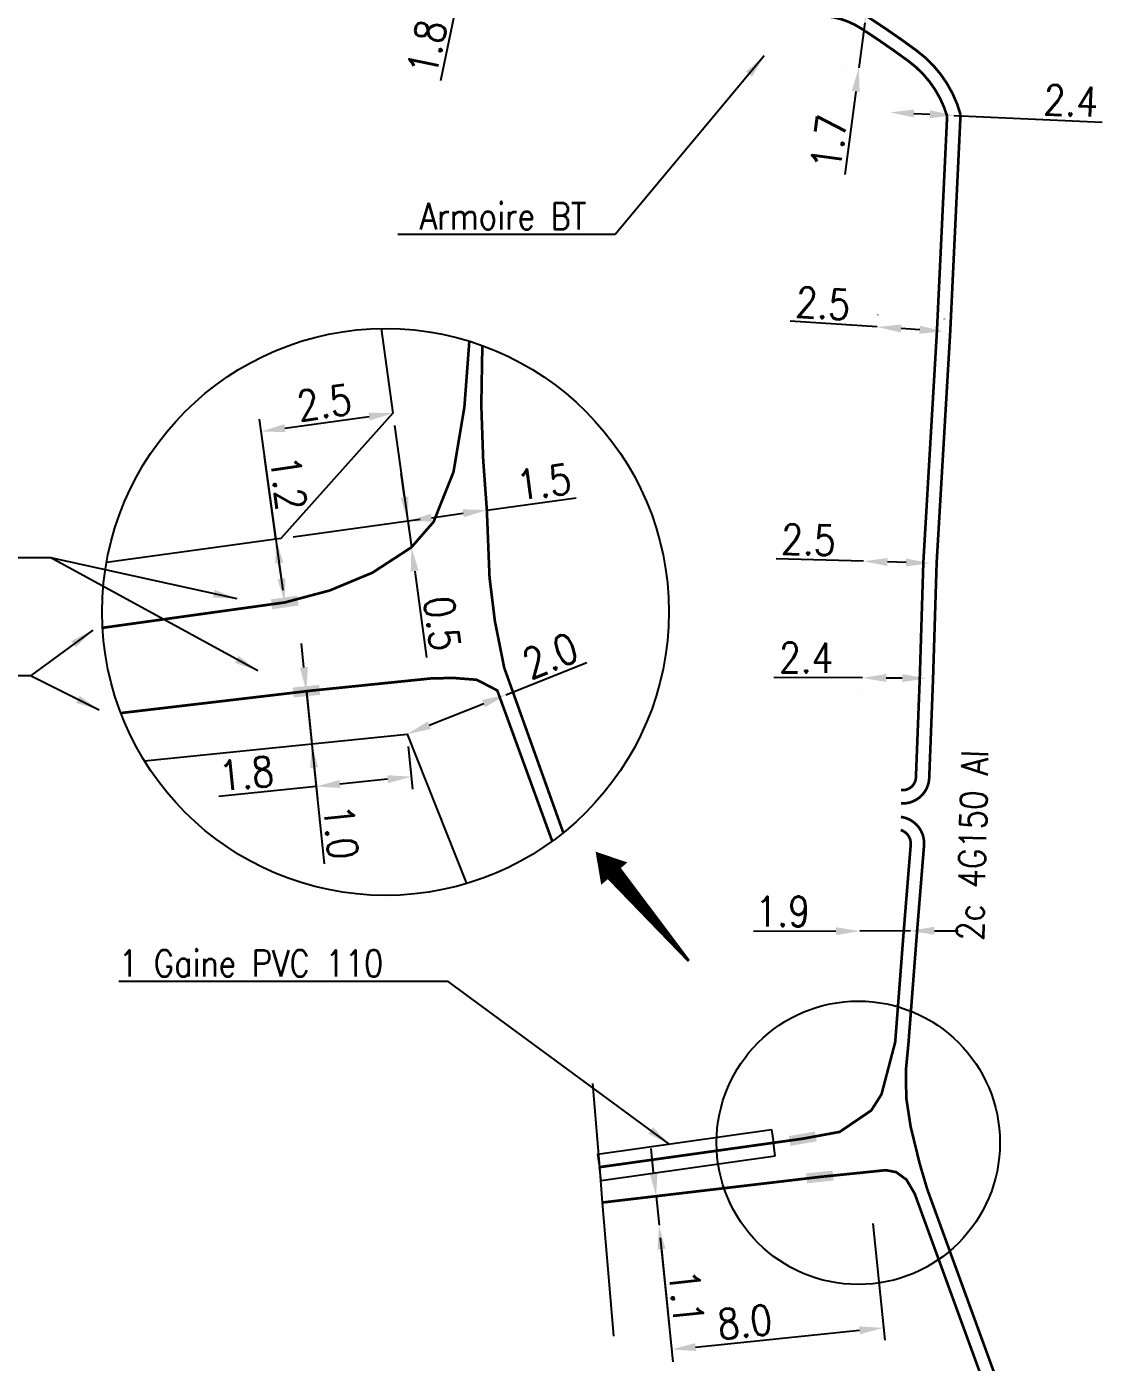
# Model space of a CAD drawing. Header units: millimetres. Extents: x 184994 to 186004, y 128000 to 129009.
# Drawn here: x 185193.6 to 185234.3, y 128299.9 to 128350.1 of the extents above; entities that cross this region are included whole.
import ezdxf
from ezdxf.enums import TextEntityAlignment as Align

# ---------------------------------------------------------------- set-up
doc = ezdxf.new("R2010")
doc.units = ezdxf.units.MM
doc.header["$PDMODE"] = 34
doc.linetypes.add('B_ST_Al', pattern=[2000, 1000, 1000])
doc.linetypes.add('CENTER2', pattern=[28.575, 19.05, -3.175, 3.175, -3.175])
doc.layers.get('0').update_dxf_attribs({"linetype": 'CONTINUOUS'})
doc.layers.get('Defpoints').update_dxf_attribs({"linetype": 'CONTINUOUS'})
for name, color, linetype in [('B_100', 3, 'CONTINUOUS'), ('B_110', 1, 'CONTINUOUS'), ('B_300', 7, 'CONTINUOUS'), ('B_400', 7, 'CONTINUOUS'), ('B_900', 7, 'CONTINUOUS'), ('B_930', 7, 'CONTINUOUS')]:
    doc.layers.add(name, color=color, linetype=linetype)
doc.styles.get("Standard").update_dxf_attribs({"font": 'romans.shx', "width": 0.85})
doc.dimstyles.get("Standard").update_dxf_attribs({"dimtxt": 1.5, "dimasz": 1.2, "dimexe": 0.625, "dimexo": 0.625, "dimgap": 0.25, "dimtad": 1, "dimdec": 1, "dimzin": 0, "dimdsep": 46, "dimtxsty": 'Standard', "dimcen": -0.5, "dimadec": 0, "dimazin": 0, "dimtfac": 1, "dimtdec": 1, "dimtmove": 0, "dimatfit": 3, "dimfxl": 0, "dimtolj": 1, "dimtzin": 0, "dimarcsym": 0})

# ---------------------------------------------------------------- blocks, each defined once
blk = doc.blocks.new('*D251')
at = {"layer": 'B_100', "color": 0, "linetype": 'Continuous', "lineweight": -2, "transparency": 16777216}
for p, q in [((185210.564, 128354.664), (185210.745, 128355.546)), ((185210.382, 128353.783), (185210.018, 128352.02)), ((185210.831, 128353.69), (185210.841, 128353.688)), ((185210.467, 128351.927), (185210.477, 128351.925)), ((185209.836, 128351.139), (185209.201, 128348.061))]:
    blk.add_line(p, q, dxfattribs=at)
at = {"layer": 'B_100', "color": 0, "linetype": 'Continuous', "transparency": 16777216}
for points in [[(185210.417, 128354.695), (185210.71, 128354.634), (185210.382, 128353.783)], [(185209.689, 128351.169), (185209.983, 128351.108), (185210.018, 128352.02)]]:
    blk.add_solid(points, dxfattribs=at)
at = {"layer": 'Defpoints', "color": 0, "linetype": 'Continuous', "transparency": 16777216}
for p in [(185210.372, 128353.785), (185210.008, 128352.022), (185210.018, 128352.02)]:
    blk.add_point(p, dxfattribs=at)
at = {"layer": 'B_100', "color": 0, "linetype": 'Continuous', "transparency": 16777216, "insert": (185208.693, 128349.311), "char_height": 1.125, "attachment_point": 5, "rotation": 78.3439}
blk.add_mtext('\\A1;1.8', dxfattribs=at)
blk = doc.blocks.new('*D302')
at = {"layer": 'B_100', "color": 0, "linetype": 'Continuous', "lineweight": -2, "transparency": 16777216}
for p, q in [((185225.052, 128325.622), (185221.728, 128325.642)), ((185226.552, 128325.613), (185225.952, 128325.617)), ((185225.049, 128325.153), (185225.049, 128325.153)), ((185227.449, 128325.139), (185227.449, 128325.139))]:
    blk.add_line(p, q, dxfattribs=at)
at = {"layer": 'B_100', "color": 0, "linetype": 'Continuous', "transparency": 16777216}
for points in [[(185225.953, 128325.767), (185225.951, 128325.467), (185225.052, 128325.622)], [(185226.553, 128325.763), (185226.551, 128325.463), (185227.452, 128325.608)]]:
    blk.add_solid(points, dxfattribs=at)
at = {"layer": 'Defpoints', "color": 0, "linetype": 'Continuous', "transparency": 16777216}
for p in [(185225.052, 128325.622), (185225.052, 128325.622), (185227.452, 128325.608)]:
    blk.add_point(p, dxfattribs=at)
at = {"layer": 'B_100', "color": 0, "linetype": 'Continuous', "transparency": 16777216, "insert": (185222.945, 128326.385), "char_height": 1.125, "attachment_point": 5, "rotation": 359.6529}
blk.add_mtext('\\A1;2.4', dxfattribs=at)
blk = doc.blocks.new('*D303')
at = {"layer": 'B_100', "color": 0, "linetype": 'Continuous', "lineweight": -2, "transparency": 16777216}
for p, q in [((185225.095, 128330.004), (185221.818, 128330.099)), ((185226.694, 128329.957), (185225.995, 128329.978))]:
    blk.add_line(p, q, dxfattribs=at)
at = {"layer": 'B_100', "color": 0, "linetype": 'Continuous', "transparency": 16777216}
for points in [[(185225.999, 128330.128), (185225.99, 128329.828), (185225.095, 128330.004)], [(185226.699, 128330.107), (185226.69, 128329.808), (185227.594, 128329.931)]]:
    blk.add_solid(points, dxfattribs=at)
at = {"layer": 'Defpoints', "color": 0, "linetype": 'Continuous', "transparency": 16777216}
for p in [(185225.095, 128330.004), (185225.095, 128330.004), (185227.594, 128329.931)]:
    blk.add_point(p, dxfattribs=at)
at = {"layer": 'B_100', "color": 0, "linetype": 'Continuous', "transparency": 16777216, "insert": (185223.028, 128330.814), "char_height": 1.125, "attachment_point": 5, "rotation": 358.3427}
blk.add_mtext('\\A1;2.5', dxfattribs=at)
blk = doc.blocks.new('*D304')
at = {"layer": 'B_100', "color": 0, "linetype": 'Continuous', "lineweight": -2, "transparency": 16777216}
for p, q in [((185225.611, 128338.807), (185222.339, 128339.02)), ((185225.64, 128339.261), (185225.641, 128339.275)), ((185228.135, 128339.098), (185228.136, 128339.112)), ((185227.207, 128338.703), (185226.509, 128338.749))]:
    blk.add_line(p, q, dxfattribs=at)
at = {"layer": 'B_100', "color": 0, "linetype": 'Continuous', "transparency": 16777216}
for points in [[(185226.519, 128338.898), (185226.499, 128338.599), (185225.611, 128338.807)], [(185227.217, 128338.853), (185227.198, 128338.553), (185228.106, 128338.645)]]:
    blk.add_solid(points, dxfattribs=at)
at = {"layer": 'Defpoints', "color": 0, "linetype": 'Continuous', "transparency": 16777216}
for p in [(185225.61, 128338.793), (185225.611, 128338.807), (185228.105, 128338.631)]:
    blk.add_point(p, dxfattribs=at)
at = {"layer": 'B_100', "color": 0, "linetype": 'Continuous', "transparency": 16777216, "insert": (185223.575, 128339.691), "char_height": 1.125, "attachment_point": 5, "rotation": 356.2745}
blk.add_mtext('\\A1;2.5', dxfattribs=at)
blk = doc.blocks.new('*D305')
at = {"layer": 'B_100', "color": 0, "linetype": 'Continuous', "lineweight": -2, "transparency": 16777216}
for p, q in [((185226.993, 128346.829), (185227.592, 128346.802)), ((185228.491, 128346.76), (185234.07, 128346.502))]:
    blk.add_line(p, q, dxfattribs=at)
at = {"layer": 'B_100', "color": 0, "linetype": 'Continuous', "transparency": 16777216}
for points in [[(185226.999, 128346.979), (185226.986, 128346.679), (185226.094, 128346.871)], [(185227.599, 128346.951), (185227.585, 128346.652), (185228.491, 128346.76)]]:
    blk.add_solid(points, dxfattribs=at)
at = {"layer": 'Defpoints', "color": 0, "linetype": 'Continuous', "transparency": 16777216}
for p in [(185226.094, 128346.871), (185226.094, 128346.871), (185228.491, 128346.76)]:
    blk.add_point(p, dxfattribs=at)
at = {"layer": 'B_100', "color": 0, "linetype": 'Continuous', "transparency": 16777216, "insert": (185232.894, 128347.308), "char_height": 1.125, "attachment_point": 5, "rotation": 357.3558}
blk.add_mtext('\\A1;2.4', dxfattribs=at)
blk = doc.blocks.new('*D306')
at = {"layer": 'B_100', "color": 0, "linetype": 'Continuous', "lineweight": -2, "transparency": 16777216}
for p, q in [((185225.261, 128351.128), (185225.379, 128352.02)), ((185225.143, 128350.235), (185224.92, 128348.55)), ((185224.455, 128348.612), (185224.455, 128348.612)), ((185224.802, 128347.658), (185224.39, 128344.543))]:
    blk.add_line(p, q, dxfattribs=at)
at = {"layer": 'B_100', "color": 0, "linetype": 'Continuous', "transparency": 16777216}
for points in [[(185225.112, 128351.147), (185225.41, 128351.108), (185225.143, 128350.235)], [(185224.653, 128347.678), (185224.951, 128347.638), (185224.92, 128348.55)]]:
    blk.add_solid(points, dxfattribs=at)
at = {"layer": 'Defpoints', "color": 0, "linetype": 'Continuous', "transparency": 16777216}
for p in [(185225.143, 128350.235), (185224.92, 128348.55), (185224.92, 128348.55)]:
    blk.add_point(p, dxfattribs=at)
at = {"layer": 'B_100', "color": 0, "linetype": 'Continuous', "transparency": 16777216, "insert": (185223.793, 128345.753), "char_height": 1.125, "attachment_point": 5, "rotation": 82.4664}
blk.add_mtext('\\A1;1.7', dxfattribs=at)
blk = doc.blocks.new('*D511')
at = {"layer": 'B_100', "color": 0, "linetype": 'Continuous', "lineweight": -2, "transparency": 16777216}
for p, q in [((185224.059, 128316.104), (185220.963, 128316.092)), ((185226.859, 128316.116), (185224.959, 128316.108)), ((185227.759, 128316.12), (185228.659, 128316.123))]:
    blk.add_line(p, q, dxfattribs=at)
at = {"layer": 'B_100', "color": 0, "linetype": 'Continuous', "transparency": 16777216}
for points in [[(185224.059, 128316.254), (185224.06, 128315.954), (185224.959, 128316.108)], [(185227.759, 128316.27), (185227.76, 128315.97), (185226.859, 128316.116)]]:
    blk.add_solid(points, dxfattribs=at)
at = {"layer": 'Defpoints', "color": 0, "linetype": 'Continuous', "transparency": 16777216}
for p in [(185224.959, 128316.108), (185224.959, 128316.108), (185226.859, 128316.116)]:
    blk.add_point(p, dxfattribs=at)
at = {"layer": 'B_100', "color": 0, "linetype": 'Continuous', "transparency": 16777216, "insert": (185222.058, 128316.846), "char_height": 1.125, "attachment_point": 5, "rotation": 0.236}
blk.add_mtext('\\A1;1.9', dxfattribs=at)
blk = doc.blocks.new('*D514')
at = {"layer": 'B_110', "color": 0, "linetype": 'Continuous', "lineweight": -2, "transparency": 16777216}
for p, q in [((185225.445, 128305.121), (185225.893, 128300.733)), ((185217.458, 128304.586), (185217.934, 128299.921)), ((185218.782, 128300.478), (185224.95, 128301.108))]:
    blk.add_line(p, q, dxfattribs=at)
at = {"layer": 'B_110', "color": 0, "linetype": 'Continuous', "transparency": 16777216}
for points in [[(185224.934, 128301.257), (185224.965, 128300.959), (185225.845, 128301.199)], [(185218.766, 128300.627), (185218.797, 128300.329), (185217.886, 128300.387)]]:
    blk.add_solid(points, dxfattribs=at)
at = {"layer": 'Defpoints', "color": 0, "linetype": 'Continuous', "transparency": 16777216}
for p in [(185225.397, 128305.587), (185217.41, 128305.052), (185225.845, 128301.199)]:
    blk.add_point(p, dxfattribs=at)
at = {"layer": 'B_110', "color": 0, "linetype": 'Continuous', "transparency": 16777216, "insert": (185220.635, 128301.421), "char_height": 1.125, "attachment_point": 5, "rotation": 5.8298}
blk.add_mtext('\\A1;8.0', dxfattribs=at)
blk = doc.blocks.new('*D515')
at = {"layer": 'B_110', "color": 0, "linetype": 'Continuous', "lineweight": -2, "transparency": 16777216}
for p, q in [((185217.207, 128307.042), (185217.115, 128307.937)), ((185217.298, 128306.146), (185217.41, 128305.052)), ((185217.501, 128304.157), (185217.793, 128301.303))]:
    blk.add_line(p, q, dxfattribs=at)
at = {"layer": 'B_110', "color": 0, "linetype": 'Continuous', "transparency": 16777216}
for points in [[(185217.356, 128307.057), (185217.058, 128307.026), (185217.298, 128306.146)], [(185217.651, 128304.172), (185217.352, 128304.141), (185217.41, 128305.052)]]:
    blk.add_solid(points, dxfattribs=at)
at = {"layer": 'Defpoints', "color": 0, "linetype": 'Continuous', "transparency": 16777216}
for p in [(185217.298, 128306.146), (185217.41, 128305.052), (185217.41, 128305.052)]:
    blk.add_point(p, dxfattribs=at)
at = {"layer": 'B_110', "color": 0, "linetype": 'Continuous', "transparency": 16777216, "insert": (185218.439, 128302.358), "char_height": 1.125, "attachment_point": 5, "rotation": 275.8298}
blk.add_mtext('\\A1;1.1', dxfattribs=at)
blk = doc.blocks.new('*D516')
at = {"layer": 'B_900', "color": 0, "linetype": 'Continuous', "lineweight": -2, "transparency": 16777216}
for p, q in [((185211.656, 128324.988), (185214.702, 128326.201)), ((185208.776, 128323.842), (185210.82, 128324.656))]:
    blk.add_line(p, q, dxfattribs=at)
at = {"layer": 'B_900', "color": 0, "linetype": 'Continuous', "transparency": 16777216}
for points in [[(185210.764, 128324.795), (185210.875, 128324.516), (185211.656, 128324.988)], [(185208.72, 128323.981), (185208.831, 128323.702), (185207.94, 128323.509)]]:
    blk.add_solid(points, dxfattribs=at)
at = {"layer": 'Defpoints', "color": 0, "linetype": 'Continuous', "transparency": 16777216}
for p in [(185211.656, 128324.988), (185211.656, 128324.988), (185207.94, 128323.509)]:
    blk.add_point(p, dxfattribs=at)
at = {"layer": 'B_900', "color": 0, "linetype": 'Continuous', "transparency": 16777216, "insert": (185213.32, 128326.458), "char_height": 1.125, "attachment_point": 5, "rotation": 21.7086}
blk.add_mtext('\\A1;2.0', dxfattribs=at)
blk = doc.blocks.new('*D517')
at = {"layer": 'B_900', "color": 0, "linetype": 'Continuous', "lineweight": -2, "transparency": 16777216}
for p, q in [((185204.163, 128325.053), (185204.569, 128321.076)), ((185207.987, 128323.043), (185208.151, 128321.442)), ((185207.208, 128321.817), (185205.417, 128321.634)), ((185204.522, 128321.542), (185200.866, 128321.169))]:
    blk.add_line(p, q, dxfattribs=at)
at = {"layer": 'B_900', "color": 0, "linetype": 'Continuous', "transparency": 16777216}
for points in [[(185205.402, 128321.783), (185205.432, 128321.485), (185204.522, 128321.542)], [(185207.192, 128321.966), (185207.223, 128321.667), (185208.103, 128321.908)]]:
    blk.add_solid(points, dxfattribs=at)
at = {"layer": 'Defpoints', "color": 0, "linetype": 'Continuous', "transparency": 16777216}
for p in [(185204.116, 128325.519), (185207.94, 128323.509), (185208.103, 128321.908)]:
    blk.add_point(p, dxfattribs=at)
at = {"layer": 'B_900', "color": 0, "linetype": 'Continuous', "transparency": 16777216, "insert": (185201.905, 128322.029), "char_height": 1.125, "attachment_point": 5, "rotation": 5.8298}
blk.add_mtext('\\A1;1.8', dxfattribs=at)
blk = doc.blocks.new('*D518')
at = {"layer": 'B_900', "color": 0, "linetype": 'Continuous', "lineweight": -2, "transparency": 16777216}
for p, q in [((185203.279, 128328.921), (185202.391, 128335.346)), ((185203.347, 128335.005), (185206.516, 128335.443))]:
    blk.add_line(p, q, dxfattribs=at)
at = {"layer": 'B_900', "color": 0, "linetype": 'Continuous', "transparency": 16777216}
for points in [[(185206.496, 128335.592), (185206.537, 128335.294), (185207.408, 128335.566)], [(185203.326, 128335.154), (185203.367, 128334.857), (185202.455, 128334.882)]]:
    blk.add_solid(points, dxfattribs=at)
at = {"layer": 'Defpoints', "color": 0, "linetype": 'Continuous', "transparency": 16777216}
for p in [(185207.408, 128335.566), (185207.408, 128335.566), (185203.343, 128328.457)]:
    blk.add_point(p, dxfattribs=at)
at = {"layer": 'B_900', "color": 0, "linetype": 'Continuous', "transparency": 16777216, "insert": (185204.829, 128335.967), "char_height": 1.125, "attachment_point": 5, "rotation": 7.8646}
blk.add_mtext('\\A1;2.5', dxfattribs=at)
blk = doc.blocks.new('*D519')
at = {"layer": 'B_900', "color": 0, "linetype": 'Continuous', "lineweight": -2, "transparency": 16777216}
for p, q in [((185203.014, 128330.834), (185202.584, 128333.946)), ((185203.219, 128329.348), (185203.137, 128329.943))]:
    blk.add_line(p, q, dxfattribs=at)
at = {"layer": 'B_900', "color": 0, "linetype": 'Continuous', "transparency": 16777216}
for points in [[(185203.286, 128329.963), (185202.989, 128329.922), (185203.014, 128330.834)], [(185203.368, 128329.369), (185203.071, 128329.328), (185203.343, 128328.457)]]:
    blk.add_solid(points, dxfattribs=at)
at = {"layer": 'Defpoints', "color": 0, "linetype": 'Continuous', "transparency": 16777216}
for p in [(185203.014, 128330.834), (185203.014, 128330.834), (185203.343, 128328.457)]:
    blk.add_point(p, dxfattribs=at)
at = {"layer": 'B_900', "color": 0, "linetype": 'Continuous', "transparency": 16777216, "insert": (185203.481, 128332.939), "char_height": 1.125, "attachment_point": 5, "rotation": 277.8646}
blk.add_mtext('\\A1;1.2', dxfattribs=at)
blk = doc.blocks.new('*D520')
at = {"layer": 'B_900', "color": 0, "linetype": 'Continuous', "lineweight": -2, "transparency": 16777216}
for p, q in [((185204.065, 128326.016), (185203.974, 128326.912)), ((185204.156, 128325.121), (185204.358, 128323.143)), ((185204.824, 128323.191), (185204.825, 128323.191)), ((185204.45, 128322.248), (185204.819, 128318.634))]:
    blk.add_line(p, q, dxfattribs=at)
at = {"layer": 'B_900', "color": 0, "linetype": 'Continuous', "transparency": 16777216}
for points in [[(185204.214, 128326.032), (185203.916, 128326.001), (185204.156, 128325.121)], [(185204.599, 128322.263), (185204.301, 128322.233), (185204.358, 128323.143)]]:
    blk.add_solid(points, dxfattribs=at)
at = {"layer": 'Defpoints', "color": 0, "linetype": 'Continuous', "transparency": 16777216}
for p in [(185204.156, 128325.121), (185204.358, 128323.143), (185204.358, 128323.143)]:
    blk.add_point(p, dxfattribs=at)
at = {"layer": 'B_900', "color": 0, "linetype": 'Continuous', "transparency": 16777216, "insert": (185205.451, 128319.825), "char_height": 1.125, "attachment_point": 5, "rotation": 275.8298}
blk.add_mtext('\\A1;1.0', dxfattribs=at)
blk = doc.blocks.new('*D521')
at = {"layer": 'B_900', "color": 0, "linetype": 'Continuous', "lineweight": -2, "transparency": 16777216}
for p, q in [((185207.844, 128332.41), (185207.721, 128333.301)), ((185203.66, 128330.923), (185208.432, 128331.582)), ((185207.967, 128331.518), (185208.104, 128330.528)), ((185208.227, 128329.636), (185208.676, 128326.388))]:
    blk.add_line(p, q, dxfattribs=at)
at = {"layer": 'B_900', "color": 0, "linetype": 'Continuous', "transparency": 16777216}
for points in [[(185207.993, 128332.43), (185207.695, 128332.389), (185207.967, 128331.518)], [(185208.376, 128329.657), (185208.079, 128329.616), (185208.104, 128330.528)]]:
    blk.add_solid(points, dxfattribs=at)
at = {"layer": 'Defpoints', "color": 0, "linetype": 'Continuous', "transparency": 16777216}
for p in [(185203.196, 128330.859), (185208.104, 128330.528), (185208.104, 128330.528)]:
    blk.add_point(p, dxfattribs=at)
at = {"layer": 'B_900', "color": 0, "linetype": 'Continuous', "transparency": 16777216, "insert": (185209.256, 128327.669), "char_height": 1.125, "attachment_point": 5, "rotation": 277.8646}
blk.add_mtext('\\A1;0.5', dxfattribs=at)
blk = doc.blocks.new('*D522')
at = {"layer": 'B_900', "color": 0, "linetype": 'Continuous', "lineweight": -2, "transparency": 16777216}
for p, q in [((185207.472, 128335.102), (185208.031, 128331.054)), ((185210.939, 128331.929), (185214.296, 128332.392)), ((185208.859, 128331.641), (185210.047, 128331.806))]:
    blk.add_line(p, q, dxfattribs=at)
at = {"layer": 'B_900', "color": 0, "linetype": 'Continuous', "transparency": 16777216}
for points in [[(185210.027, 128331.954), (185210.068, 128331.657), (185210.939, 128331.929)], [(185208.838, 128331.79), (185208.879, 128331.493), (185207.967, 128331.518)]]:
    blk.add_solid(points, dxfattribs=at)
at = {"layer": 'Defpoints', "color": 0, "linetype": 'Continuous', "transparency": 16777216}
for p in [(185207.408, 128335.566), (185210.939, 128331.929), (185210.939, 128331.929)]:
    blk.add_point(p, dxfattribs=at)
at = {"layer": 'B_900', "color": 0, "linetype": 'Continuous', "transparency": 16777216, "insert": (185213.083, 128332.982), "char_height": 1.125, "attachment_point": 5, "rotation": 7.8646}
blk.add_mtext('\\A1;1.5', dxfattribs=at)
blk = doc.blocks.new('B_300_03')
at = {"color": 0, "linetype": 'Continuous'}
blk.add_solid([(-0.5, 0.188), (-0.5, -0.188), (0.5, 0.188), (0.5, -0.188)], dxfattribs=at)
at = {"color": 0, "linetype": 'Continuous', "width": 0.75, "flags": 3}
for tag, p in [('DEF_LEG', (0, -4.25)), ('DEF_COUP', (-0.003, -6.252)), ('DEF_TYPE', (0, -8.25))]:
    blk.add_attdef(tag, text='', height=1.2, dxfattribs=at).set_placement(p, align=Align.MIDDLE)

msp = doc.modelspace()

# ---------------------------------------------------------------- linework, layer by layer
at = {"layer": 'B_100', "linetype": 'B_ST_Al', "const_width": 0.1, "flags": 128}
for points in [[(185193.858, 128355.764), (185194.175, 128357.074, -0.406256), (185195.947, 128358.069), (185203.766, 128356.226), (185210.507, 128354.267), (185222.099, 128351.622), (185222.972, 128351.386), (185224.117, 128350.988, -0.04235), (185225.279, 128350.445, -0.015474), (185227.09, 128349.194, -0.168286), (185228.743, 128346.789), (185228.357, 128338.653), (185227.845, 128329.947), (185227.71, 128325.599), (185227.566, 128321.865, -0.405789), (185226.557, 128320.904), (185226.506, 128320.904)], [(185226.511, 128321.404), (185226.562, 128321.404, 0.405789), (185227.066, 128321.884), (185227.211, 128325.616), (185227.345, 128329.969), (185227.857, 128338.68), (185228.239, 128346.73, 0.163268), (185226.793, 128348.792, 0.015474), (185225.007, 128350.025, 0.096186), (185223.954, 128350.448), (185223.164, 128350.596)], [(185226.501, 128320.397, -0.400642), (185227.371, 128319.325), (185227.109, 128316.096), (185226.786, 128311.895), (185226.689, 128310.884), (185226.704, 128309.831), (185226.866, 128308.769), (185227.207, 128307.371), (185227.49, 128306.413), (185231.535, 128295.321), (185231.535, 128295.321), (185233.381, 128291.181), (185236.424, 128284.395), (185237.07, 128282.954, 0.071871), (185237.146, 128282.834), (185237.809, 128282.06, -0.085686), (185237.896, 128281.914), (185240.302, 128275.648), (185241.322, 128272.999, -0.088298), (185241.355, 128272.827), (185241.364, 128272.28, 0.088313), (185241.397, 128272.108), (185241.883, 128270.846), (185242.331, 128269.683), (185245.051, 128264.244), (185246.038, 128263.036, -0.450293), (185245.797, 128261.558), (185245.68, 128261.484)]]:
    msp.add_lwpolyline(points, format="xyb", dxfattribs=at)
at = {"layer": 'B_100', "linetype": 'B_ST_Al', "flags": 128}
msp.add_lwpolyline([(185215.168, 128307.237, 0.1, 0.1, 0), (185221.71, 128308.153, 0.1, 0.1, 0), (185222.812, 128308.307, 0.1, 0.1, 0), (185224.201, 128308.563, 0.1, 0.1, 0), (185225.385, 128309.367, 0.1, 0.1, 0), (185225.771, 128309.971, 0.1, 0.1, 0), (185226.287, 128311.933, 0.1, 0.1, 0), (185226.61, 128316.136, 0.1, 0.1, 0), (185226.872, 128319.365, 0.1, 0.1, 0.343274), (185226.496, 128319.904, 0.1, 0.1, 0), (185226.496, 128319.904, 0, 0, 0)], format="xyseb", dxfattribs=at)
at = {"layer": 'B_110', "linetype": 'B_ST_Al', "const_width": 0.1, "flags": 128}
msp.add_lwpolyline([(185236.099, 128282.462), (185236.168, 128282.491, 0.421681), (185236.431, 128283.157), (185235.967, 128284.191), (185232.925, 128290.977), (185231.071, 128295.134), (185231.071, 128295.134), (185227.02, 128306.241), (185226.711, 128306.766), (185226.325, 128307.051), (185225.937, 128307.124), (185223.457, 128306.871), (185217.298, 128306.146), (185215.279, 128305.909)], format="xyb", dxfattribs=at)
at = {"layer": 'B_400', "color": 7, "linetype": 'CONTINUOUS'}
for p, q in [((185215.099, 128307.732), (185221.641, 128308.648)), ((185221.641, 128308.648), (185221.71, 128308.153)), ((185215.099, 128307.732), (185215.168, 128307.237)), ((185221.78, 128307.658), (185221.71, 128308.153)), ((185215.238, 128306.742), (185215.168, 128307.237)), ((185215.238, 128306.742), (185221.78, 128307.658))]:
    msp.add_line(p, q, dxfattribs=at)
at = {"layer": 'B_900', "color": 3, "linetype": 'Continuous', "const_width": 0.1, "flags": 128}
for points in [[(185196.499, 128327.504), (185203.343, 128328.457), (185205.035, 128328.907), (185206.641, 128329.576), (185208.104, 128330.528), (185208.939, 128331.487), (185209.687, 128333.364), (185210.095, 128335.795), (185210.281, 128338.272)], [(185210.77, 128338.108), (185210.731, 128335.865), (185210.802, 128333.818), (185210.939, 128331.929), (185210.939, 128331.929), (185211.041, 128329.39), (185211.242, 128327.751), (185211.59, 128326.009), (185213.812, 128319.805)]]:
    msp.add_lwpolyline(points, dxfattribs=at)
at = {"layer": 'B_900', "color": 252, "flags": 128}
for points in [[(185206.969, 128338.748), (185207.408, 128335.566), (185203.196, 128330.859), (185196.645, 128329.954)], [(185198.072, 128322.501), (185207.94, 128323.509), (185210.175, 128317.893)]]:
    msp.add_lwpolyline(points, dxfattribs=at)
at = {"layer": 'B_900', "color": 1, "linetype": 'Continuous', "flags": 128}
msp.add_lwpolyline([(185213.396, 128319.487, 0.1, 0.1, 0), (185211.331, 128325.15, 0.1, 0.1, 0), (185210.558, 128325.551, 0.1, 0.1, 0), (185209.703, 128325.618, 0.1, 0.1, 0), (185208.862, 128325.604, 0.1, 0.1, 0), (185207.352, 128325.449, 0.1, 0.1, 0), (185204.288, 128325.137, 0.1, 0.1, 0), (185204.156, 128325.121, 0.1, 0.1, 0), (185197.183, 128324.301, 0, 0, 0)], format="xyseb", dxfattribs=at)
at = {"layer": 'B_900', "color": 254, "linetype": 'Continuous', "flags": 128}
msp.add_lwpolyline([(185218.531, 128314.985, 0.108, 0.648, 0), (185215.729, 128318.269, 0.648, 0, 0), (185215.028, 128319.09, 0, 1.295, 0), (185215.729, 128318.269, 1.295, 1.295, 0)], format="xyseb", dxfattribs=at)
at = {"layer": 'B_900'}
for centre, radius in [((185207.132, 128328.099), 10.65), ((185224.899, 128308.153), 5.325)]:
    msp.add_circle(centre, radius, dxfattribs=at)
at = {"layer": 'B_930', "linetype": 'CENTER2', "ltscale": 0.5, "flags": 128}
msp.add_lwpolyline([(185214.906, 128310.382), (185215.168, 128307.237), (185215.279, 128305.909), (185217.937, 128274.058)], dxfattribs=at)

# ---------------------------------------------------------------- block references
at = {"layer": 'B_300'}
for p, rotation in [((185222.812, 128308.307), 9.9432436381562), ((185223.457, 128306.871), 5.829801261252125)]:
    msp.add_blockref('B_300_03', p, dxfattribs=dict(at, rotation=rotation))
at = {"layer": 'B_900'}
for p, rotation in [((185203.343, 128328.457), 8.04316468578734), ((185204.156, 128325.121), 5.829801260939416)]:
    msp.add_blockref('B_300_03', p, dxfattribs=dict(at, rotation=rotation))

# ---------------------------------------------------------------- texts
at = {"layer": 'B_100', "linetype": 'B_ST_Al', "width": 0.85}
msp.add_text('2c 4G150 Al', height=1, rotation=88.4856, dxfattribs=at).set_placement((185229.193, 128319.334), align=Align.MIDDLE)
at = {"layer": 'B_100', "insert": (185214.678, 128342.472), "char_height": 1, "attachment_point": 9}
msp.add_mtext('Armoire BT', dxfattribs=at)
at = {"layer": 'B_400', "linetype": 'Continuous', "insert": (185197.108, 128314.397), "char_height": 1, "attachment_point": 7}
msp.add_mtext('1 Gaine PVC 110', dxfattribs=at)

# ---------------------------------------------------------------- dimensions: what is measured, and where the dimension line sits
at = {"layer": 'B_100', "linetype": 'Continuous'}
for base, p1, p2, angle, picture, middle, dimtype in [((185210.018, 128352.02), (185210.372, 128353.785), (185210.008, 128352.022), 258.3439, '*D251', (185209.428, 128349.159), 161), ((185224.92, 128348.55), (185225.143, 128350.235), (185224.92, 128348.55), 262.4664, '*D306', (185224.537, 128345.654), 161), ((185226.094, 128346.871), (185228.491, 128346.76), (185226.094, 128346.871), 177.3558, '*D305', (185232.859, 128346.558), 161), ((185225.611, 128338.807), (185228.105, 128338.631), (185225.61, 128338.793), 176.2745, '*D304', (185223.526, 128338.943), 161), ((185225.095, 128330.004), (185227.594, 128329.931), (185225.095, 128330.004), 178.3427, '*D303', (185223.007, 128330.064), 161), ((185225.052, 128325.622), (185227.452, 128325.608), (185225.052, 128325.622), 179.6529, '*D302', (185222.94, 128325.635), 161), ((185224.959, 128316.108), (185226.859, 128316.116), (185224.959, 128316.108), 0.236, '*D511', (185222.061, 128316.096), 160)]:
    dim = msp.add_linear_dim(base=base, p1=p1, p2=p2, angle=angle, dimstyle='Standard', override={"dimscale": 0.75}, dxfattribs=at)
    dim.commit()
    dim.dimension.update_dxf_attribs({"geometry": picture, "text_midpoint": middle, "dimtype": dimtype})
at = {"layer": 'B_110', "linetype": 'Continuous'}
for base, p1, p2, angle, picture, middle in [((185217.41, 128305.052), (185217.298, 128306.146), (185217.41, 128305.052), 95.8298, '*D515', (185217.693, 128302.282)), ((185225.845, 128301.199), (185217.41, 128305.052), (185225.397, 128305.587), 185.8298, '*D514', (185220.711, 128300.675))]:
    dim = msp.add_linear_dim(base=base, p1=p1, p2=p2, angle=angle, dimstyle='Standard', override={"dimscale": 0.75}, dxfattribs=at)
    dim.commit()
    dim.dimension.update_dxf_attribs({"geometry": picture, "text_midpoint": middle, "dimtype": 160})
at = {"layer": 'B_900', "color": 3, "linetype": 'Continuous'}
for base, p1, p2, angle, text, picture, middle in [((185207.408, 128335.566), (185203.343, 128328.457), (185207.408, 128335.566), 187.8646, '2.5', '*D518', (185204.932, 128335.224)), ((185210.939, 128331.929), (185207.408, 128335.566), (185210.939, 128331.929), 187.8646, '1.5', '*D522', (185213.186, 128332.239)), ((185203.014, 128330.834), (185203.343, 128328.457), (185203.014, 128330.834), 277.8646, '1.2', '*D519', (185202.738, 128332.836)), ((185208.104, 128330.528), (185203.196, 128330.859), (185208.104, 128330.528), 97.8646, '0.5', '*D521', (185208.513, 128327.566)), ((185211.656, 128324.988), (185207.94, 128323.509), (185211.656, 128324.988), 201.7086, '2.0', '*D516', (185213.597, 128325.761))]:
    dim = msp.add_linear_dim(base=base, p1=p1, p2=p2, angle=angle, text=text, dimstyle='Standard', override={"dimscale": 0.75, "dimlfac": 0.5}, dxfattribs=at)
    dim.commit()
    dim.dimension.update_dxf_attribs({"geometry": picture, "text_midpoint": middle, "dimtype": 160})
at = {"layer": 'B_900', "color": 1, "linetype": 'Continuous'}
for base, p1, p2, angle, text, picture, middle in [((185204.358, 128323.143), (185204.156, 128325.121), (185204.358, 128323.143), 95.8298, '1.0', '*D520', (185204.705, 128319.749)), ((185208.103, 128321.908), (185204.116, 128325.519), (185207.94, 128323.509), 185.8298, '1.8', '*D517', (185201.981, 128321.283))]:
    dim = msp.add_linear_dim(base=base, p1=p1, p2=p2, angle=angle, text=text, dimstyle='Standard', override={"dimscale": 0.75, "dimlfac": 0.5}, dxfattribs=at)
    dim.commit()
    dim.dimension.update_dxf_attribs({"geometry": picture, "text_midpoint": middle, "dimtype": 160})

# ---------------------------------------------------------------- leaders
at = {"layer": 'B_100', "annotation_type": 0, "has_hookline": 1, "hookline_direction": 1, "text_width": 7.083}
msp.add_leader([(185221.365, 128348.994), (185215.765, 128342.285), (185214.865, 128342.285)], dimstyle='Standard', override={"dimscale": 0.75}, dxfattribs=at)
at = {"layer": 'B_400', "linetype": 'Continuous', "annotation_type": 0, "has_hookline": 1, "hookline_direction": 1, "text_width": 11.293}
msp.add_leader([(185217.823, 128308.084), (185209.488, 128314.209), (185208.588, 128314.209)], dimstyle='Standard', override={"dimscale": 0.75}, dxfattribs=at)
at = {"layer": 'B_900', "linetype": 'Continuous', "annotation_type": 0, "has_hookline": 1, "hookline_direction": 1, "text_width": 5.748}
msp.add_leader([(185201.556, 128328.594), (185194.555, 128330.129)], dimstyle='Standard', override={"dimscale": 0.75}, dxfattribs=at)
at = {"layer": 'B_900'}
msp.add_leader([(185202.333, 128325.887), (185194.555, 128330.129)], dimstyle='Standard', override={"dimscale": 0.75, "dimgap": 0.25, "dimtad": 0}, dxfattribs=at)
at = {"layer": 'B_900', "color": 3, "linetype": 'Continuous', "annotation_type": 0, "has_hookline": 1, "hookline_direction": 1, "text_width": 7.933}
msp.add_leader([(185196.13, 128327.419), (185193.793, 128325.7), (185192.893, 128325.7)], dimstyle='Standard', override={"dimscale": 0.75}, dxfattribs=at)
at = {"layer": 'B_900', "color": 3, "linetype": 'Continuous'}
msp.add_leader([(185196.374, 128324.414), (185193.793, 128325.7)], dimstyle='Standard', override={"dimscale": 0.75, "dimgap": 0.25, "dimtad": 0}, dxfattribs=at)

doc.saveas('drawing.dxf')
